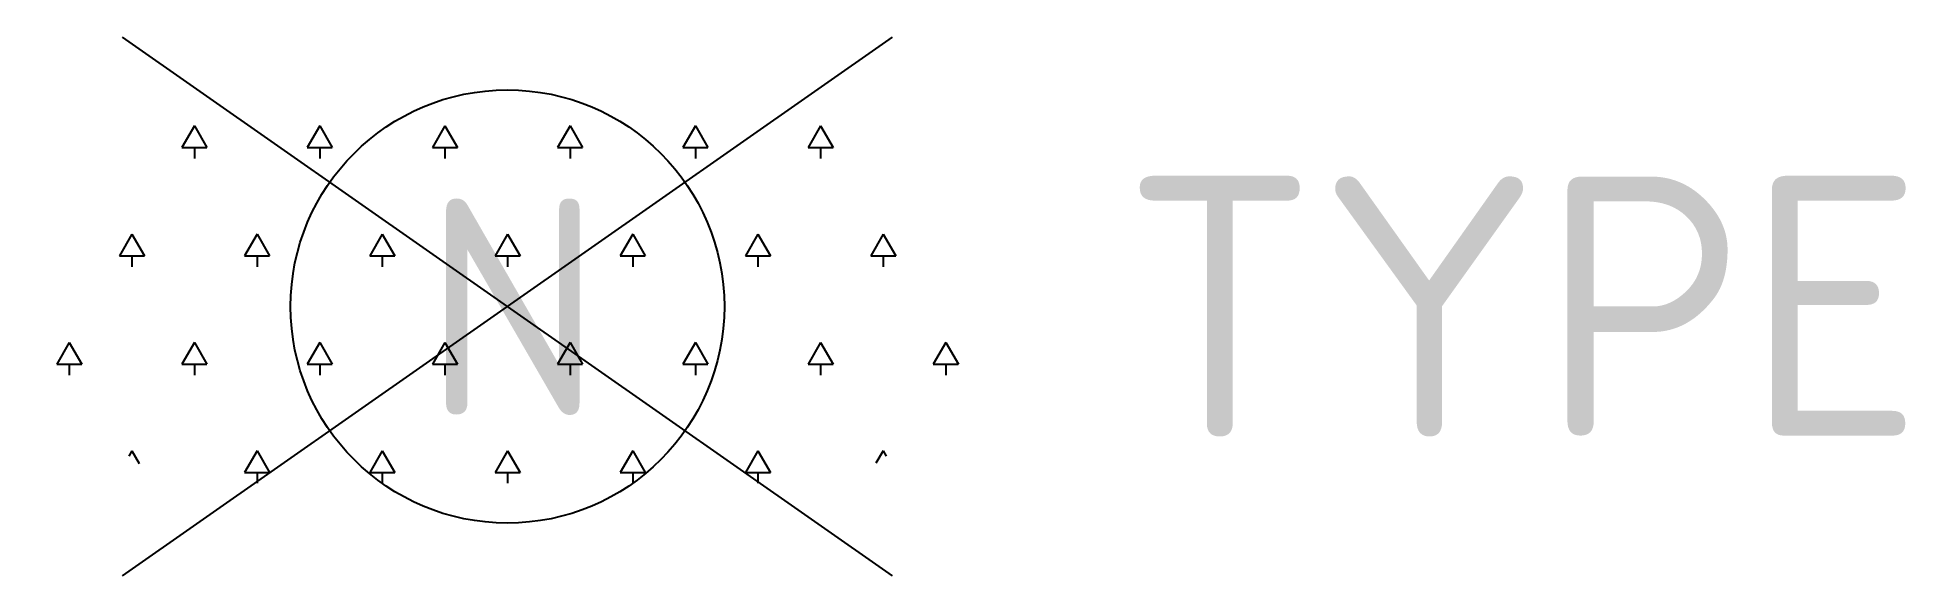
# Model space of a CAD drawing. Extents: x -3.3 to 9.7, y -1.9 to 1.9.
import ezdxf
from ezdxf.enums import TextEntityAlignment as Align

# ---------------------------------------------------------------- set-up
doc = ezdxf.new("R2010")
doc.units = 0
doc.styles.add('NLCS-ISO', font='NLCS-ISO.ttf')

msp = doc.modelspace()

# ---------------------------------------------------------------- hatches: boundary and pattern name
h = msp.add_hatch()
h.set_pattern_fill('AGR-BOS', color=256, scale=0.15, pattern_type=2)
h.set_pattern_definition([(0, (-0.0866, 0.35), (0.43301, 0.75), [0.1732, -0.69282]), (240, (0, 0.5), (0.43301, -0.75), [0.1732, -0.69282]), (300, (0, 0.5), (0.86603, 2e-07), [0.1732, -0.69282]), (270, (0, 0.35), (0.433012, -0.75), [0.075, -1.425])])
edge = h.paths.add_edge_path()
edge.add_ellipse((0, 0), major_axis=(-3.25, 0), ratio=0.538462, start_angle=0, end_angle=360)

# ---------------------------------------------------------------- linework, layer by layer
for p, q in [((-2.662, -1.864), (2.662, 1.864)), ((2.662, -1.864), (-2.662, 1.864))]:
    msp.add_line(p, q)
msp.add_circle((0, 0), 1.5)

# ---------------------------------------------------------------- texts
at = {"style": 'NLCS-ISO'}
msp.add_text('N', height=1.5, dxfattribs=at).set_placement((-0.578, -0.757))
msp.add_attdef('TYPE', text='', height=1.8, dxfattribs=at).set_placement((4.25, 0), align=Align.MIDDLE_LEFT)

doc.saveas('drawing.dxf')
